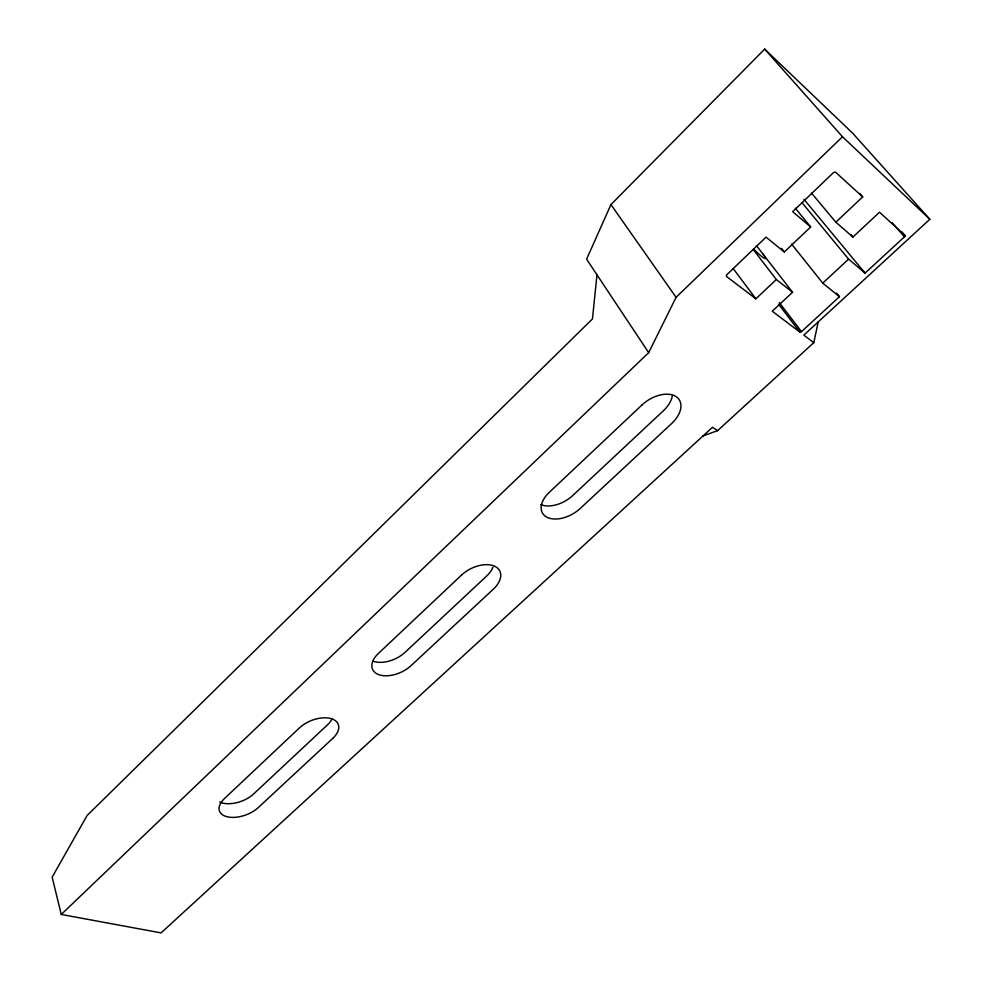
<?xml version="1.0" encoding="UTF-8"?>
<svg xmlns="http://www.w3.org/2000/svg" width="982" height="982" viewBox="0 0 982 982"><rect width="100%" height="100%" fill="white"/><g stroke="black" fill="none" stroke-linecap="round" stroke-linejoin="round"><path stroke-width="1.47" d="M596.982 274.8L592.453 318.929L87.067 815.551L52.156 877.159L61.265 914.451L161.097 932.9L712.453 427.293L717.646 430.607L813.796 342.669L818.178 321.949M813.796 342.669L803.828 335.132L929.844 219.281L852.597 133.122L764.683 49.1L610.939 204.6L586.598 259.174L648.685 352.661L61.265 914.451M648.685 352.661L676.082 297.325L842.495 136.756L929.844 219.281M836.59 293.102L839.463 296.687L801.484 331.658L799.814 332.063L772.257 311.22L792.56 292.255L776.332 279.526L755.87 298.81L726.41 276.396L726.692 274.837L766.046 237.153L784.323 251.969L810.69 226.977L795.346 208.221M641.909 405.026L549.245 492.387A25.655 15.737 -29.4 0 0 546.839 517.17A25.655 15.737 -29.4 0 0 580.092 508.578L671.663 423.512A26.6 16.498 -32.8 0 0 675.825 396.446A26.6 16.498 -32.8 0 0 641.909 405.026M811.513 193.086L835.842 222.19L862.675 196.891L859.68 193.429M835.842 222.19L852.928 237.055L879.516 212.222L905.49 235.876L865.068 273.106L848.595 259.125L801.987 202.636M332.726 738.415L258.278 807.585A23.335 12.705 -20 0 1 226.83 816.693A23.335 12.705 -20 0 1 224.399 798.624L299.436 727.895A23.764 13.441 -21.8 0 1 331.486 718.738A23.764 13.441 -21.8 0 1 332.726 738.415M791.541 243.99L822.756 283.135L848.595 259.125M702.989 435.971L717.646 430.607M822.756 283.135L839.463 296.687M810.69 226.977L792.658 211.682L833.608 172.476L835.424 172.071L862.675 196.891M764.683 49.1L842.495 136.756M901.795 231.801L904.778 235.226L904.361 236.772L892.282 222.889M850.964 234.698L852.928 237.055M803.951 199.285L865.068 273.106M781.488 248.372L784.323 251.969M756.386 245.561L792.56 292.255M753.145 249.44L776.332 279.526M779.364 302.64L801.484 331.658M778.64 304.248L799.814 332.063M733.173 268.552L755.87 298.81M762.867 253.921L764.426 256.069A15.405 1.854 46.2 0 1 764.99 258.671M610.939 204.6L676.082 297.325M492.989 567.215A24.722 15.037 -26.5 0 1 486.667 576.017L405.026 652.355A24.108 14.264 -23.9 0 1 373.037 661.193M219.722 802.048A23.187 12.778 -19.9 0 0 253.565 793.996L327.423 724.925A23.605 13.503 -21.7 0 0 332.321 718.431M763.763 258.045A15.405 1.854 46.2 0 1 754.066 249.416M672.363 395.672A26.404 16.559 -32.9 0 1 663.378 410.771L572.666 495.603A25.483 15.81 -29.5 0 1 540.812 504.625M461.528 575.084L378.377 653.472A24.28 14.202 -23.9 0 0 378.635 674.609A24.28 14.202 -23.9 0 0 410.979 665.71L493.32 589.2A24.894 14.976 -26.5 0 0 494.498 566.16A24.894 14.976 -26.5 0 0 461.528 575.084"/></g></svg>
